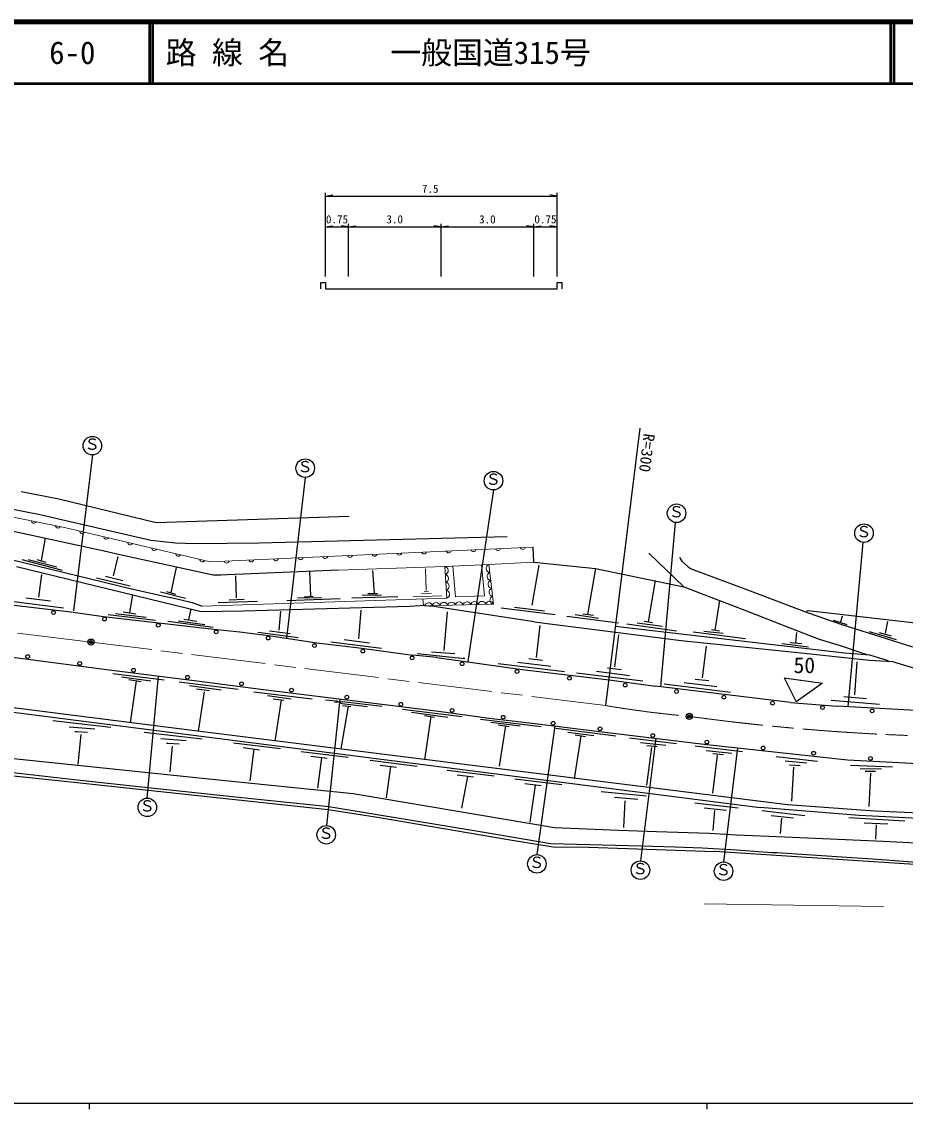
# Model space of a CAD drawing. Units: millimetres, scale not verified, with parts at other scales. Extents: x 40000 to 680000, y 20000 to 380000.
# Drawn here: x 157078 to 300122, y 204000 to 380000 of the extents above; entities that cross this region are included whole.
import ezdxf
from ezdxf.enums import TextEntityAlignment as Align

# ---------------------------------------------------------------- set-up
doc = ezdxf.new("R2010")
doc.units = ezdxf.units.MM
doc.header["$LTSCALE"] = 1000
doc.header["$PDMODE"] = 32
doc.header["$PDSIZE"] = 500
doc.linetypes.add('CHAIN', pattern=[18.5, 12, -1.5, 3.5, -1.5])
for name, color, linetype, lineweight in [('M-BGD', 7, 'Continuous', 25), ('M-BMK', 2, 'CHAIN', 13), ('M-BMK-SRVR', 3, 'Continuous', 25), ('M-STR-HTXT', 7, 'Continuous', 13), ('M-TTL', 2, 'Continuous', 140), ('M-TTL-BAND', 7, 'Continuous', 25), ('M-TTL-LINE', 7, 'Continuous', 50)]:
    doc.layers.add(name, color=color, linetype=linetype, lineweight=lineweight)
doc.layers.add('M-TTL-TXT', color=7, linetype='Continuous')
doc.styles.add('ＭＳ ゴシック', font='')
doc.styles.get('ＭＳ ゴシック').set_extended_font_data('MS Gothic')

msp = doc.modelspace()

# ---------------------------------------------------------------- linework, layer by layer
at = {"layer": 'M-BGD'}
for p, q in [((206245, 339787), (206245, 352287)), ((243745, 338787), (243745, 352287)), ((206245, 351787), (207426, 351995)), ((206245, 351787), (243745, 351787)), ((243745, 351787), (242563, 351995)), ((206245, 338787), (206245, 347287)), ((206245, 346787), (207426, 346995)), ((206245, 346787), (209995, 346787)), ((209995, 346787), (208813, 346995)), ((209995, 338787), (209995, 347287)), ((209995, 346787), (211176, 346995)), ((209995, 346787), (224995, 346787)), ((224995, 346787), (223813, 346995)), ((224995, 338787), (224995, 347287)), ((224995, 346787), (226176, 346995)), ((224995, 346787), (239995, 346787)), ((239995, 346787), (238813, 346995)), ((239995, 338787), (239995, 347287)), ((239995, 346787), (241176, 346995)), ((239995, 346787), (243745, 346787)), ((243745, 346787), (242563, 346995)), ((243745, 338787), (243745, 347287)), ((205495, 336787), (205495, 337787)), ((205495, 337787), (206245, 337787)), ((206245, 337787), (206245, 336787)), ((206245, 336787), (209995, 336787)), ((209995, 336787), (224995, 336787)), ((224995, 336787), (239995, 336787)), ((239995, 336787), (243745, 336787)), ((243745, 336787), (243745, 337787)), ((243745, 337787), (244495, 337787)), ((244495, 337787), (244495, 336787)), ((257159, 314212), (251571, 269339)), ((168513, 309894), (165465, 284664)), ((202972, 306254), (199924, 280261)), ((156998, 303968), (163094, 302782)), ((163094, 302782), (178842, 298972)), ((233452, 304222), (229304, 276451)), ((151749, 301851), (159792, 300327)), ((159792, 300327), (177996, 296094)), ((178842, 298972), (210084, 299988)), ((170884, 294231), (155474, 297533)), ((262895, 298967), (260485, 272377)), ((160893, 296432), (160216, 292792)), ((177996, 296094), (181975, 295670)), ((195522, 295670), (235654, 296686)), ((293241, 295748), (290832, 269158)), ((172492, 293808), (170884, 294231)), ((181975, 295670), (185108, 295586)), ((185108, 295586), (195522, 295670)), ((239972, 292538), (239887, 294993)), ((258598, 293977), (264271, 288558)), ((152003, 293808), (174609, 288304)), ((157083, 292961), (163602, 291268)), ((158099, 292961), (162756, 291776)), ((159538, 292961), (160978, 292538)), ((171941, 290331), (172678, 293473)), ((188071, 290421), (172492, 293808)), ((239972, 292538), (249962, 291522)), ((263594, 293300), (263932, 292707)), ((263932, 292707), (264948, 291776)), ((156236, 291860), (186124, 284579)), ((159864, 286890), (160338, 290524)), ((182060, 291691), (181213, 287627)), ((189293, 290435), (188071, 290421)), ((190357, 290506), (189293, 290435)), ((208306, 291268), (190357, 290506)), ((203650, 291014), (203819, 287034)), ((213894, 291183), (214148, 287458)), ((240818, 292030), (239652, 285575)), ((249962, 291522), (248692, 284071)), ((249962, 291522), (264271, 288558)), ((264948, 291776), (265456, 291437)), ((265456, 291437), (275024, 287881)), ((169202, 289979), (174626, 288716)), ((170642, 290260), (173468, 289593)), ((191847, 286778), (191759, 290306)), ((259614, 289574), (258514, 282886)), ((175032, 287288), (174524, 284325)), ((174609, 288304), (180620, 286950)), ((179520, 287712), (183584, 286696)), ((180536, 287796), (181975, 287373)), ((180620, 286950), (181552, 286780)), ((202803, 286950), (204242, 287034)), ((217958, 286950), (210508, 286696)), ((215334, 287204), (212201, 287119)), ((213132, 287458), (214656, 287458)), ((264271, 288558), (274431, 284664)), ((275024, 287881), (284422, 284325)), ((154458, 285768), (165042, 284494)), ((155362, 286206), (163813, 285126)), ((157731, 286758), (161733, 286258)), ((181552, 286780), (184684, 286018)), ((184684, 286018), (186293, 285426)), ((188881, 286006), (195252, 286216)), ((190671, 286462), (193076, 286567)), ((208645, 286611), (200009, 286272)), ((205597, 286780), (201702, 286696)), ((204496, 285002), (219906, 285426)), ((219906, 285426), (221599, 285510)), ((223800, 285341), (221599, 285510)), ((240056, 282886), (223800, 285341)), ((234722, 285172), (243443, 284071)), ((236839, 285256), (241726, 284685)), ((270028, 286357), (269266, 281531)), ((165042, 284494), (170291, 283732)), ((170291, 283732), (188156, 281700)), ((171053, 284071), (178758, 283140)), ((172238, 284240), (177234, 283648)), ((173508, 284494), (175540, 284156)), ((184430, 285002), (184092, 283224)), ((186124, 284579), (192982, 284664)), ((192982, 284664), (204496, 285002)), ((198741, 281547), (199004, 284619)), ((211638, 280139), (212033, 284746)), ((225453, 278265), (226032, 284505)), ((245306, 283817), (253688, 282716)), ((246660, 284071), (250470, 283478)), ((247930, 284156), (249624, 283986)), ((274431, 284664), (280188, 282378)), ((284422, 284664), (284083, 284579)), ((307705, 281954), (284422, 284664)), ((284422, 284325), (289840, 282462)), ((289704, 282900), (289938, 283867)), ((180705, 282970), (188071, 282039)), ((182398, 283055), (186716, 282462)), ((183330, 283309), (185446, 282970)), ((188156, 281700), (192389, 281277)), ((240056, 282886), (263848, 279838)), ((240402, 277119), (241038, 282282)), ((253180, 282208), (290264, 277890)), ((255042, 282547), (263086, 281446)), ((256736, 282716), (260800, 282208)), ((257836, 282970), (259191, 282801)), ((268758, 281616), (270028, 281446)), ((280188, 282378), (286200, 280092)), ((288464, 283150), (290687, 282440)), ((289840, 282462), (301270, 278822)), ((296938, 281074), (297313, 282912)), ((192389, 281277), (197384, 280600)), ((195283, 281196), (201830, 280371)), ((197196, 281424), (200532, 281021)), ((197384, 280600), (204835, 279499)), ((209295, 280007), (213376, 279507)), ((253117, 275612), (253753, 280775)), ((265795, 281277), (274262, 280176)), ((267488, 281362), (270621, 281023)), ((282400, 279541), (282557, 281152)), ((286200, 280092), (289586, 279076)), ((294282, 281332), (298647, 280033)), ((295885, 281168), (297863, 280606)), ((204835, 279499), (211693, 278652)), ((207136, 279665), (215351, 278611)), ((211693, 278652), (220414, 277467)), ((263848, 279838), (283744, 277806)), ((267296, 273807), (267932, 278970)), ((280134, 279362), (284452, 278847)), ((281421, 279561), (283376, 279350)), ((289586, 279076), (293911, 277586)), ((149209, 277975), (171222, 275096)), ((224308, 277128), (220414, 277467)), ((221100, 277756), (228823, 276966)), ((223399, 278054), (227208, 277738)), ((224308, 277128), (238100, 275142)), ((228823, 276966), (228543, 276994)), ((237418, 276382), (242736, 275715)), ((239190, 276944), (241402, 276698)), ((283744, 277806), (294328, 276705)), ((290264, 277890), (294328, 277552)), ((291954, 271075), (292340, 276394)), ((294328, 277552), (297122, 276705)), ((294328, 276705), (298053, 276451)), ((297122, 276705), (297520, 276487)), ((298053, 276451), (304488, 274504)), ((171222, 275096), (185446, 273318)), ((234205, 276136), (244930, 274820)), ((238100, 275142), (252164, 273488)), ((246920, 274629), (257645, 273312)), ((250132, 274875), (255451, 274208)), ((251905, 275436), (254117, 275191)), ((171815, 274504), (180112, 273488)), ((173254, 273996), (177996, 273318)), ((174440, 273572), (176387, 273234)), ((175625, 273318), (174609, 266545)), ((179181, 274080), (177318, 254353)), ((182568, 273149), (192135, 271964)), ((185446, 273318), (195776, 271964)), ((252164, 273488), (259699, 272472)), ((261100, 272824), (271825, 271507)), ((264312, 273069), (269631, 272402)), ((266085, 273631), (268297, 273385)), ((280527, 273826), (282474, 269932)), ((280527, 273826), (286708, 272980)), ((286708, 272980), (282474, 269932)), ((138880, 271117), (185108, 265275)), ((184261, 272556), (189341, 271879)), ((185362, 272048), (187478, 271794)), ((186632, 271540), (185616, 265190)), ((194675, 271540), (204073, 270440)), ((195776, 271964), (224562, 268408)), ((281543, 269847), (259699, 272472)), ((140404, 270186), (276632, 252829)), ((196876, 270948), (200686, 270440)), ((197808, 270440), (199501, 270186)), ((199078, 270270), (198062, 263582)), ((206274, 270270), (208052, 270101)), ((208560, 270355), (206412, 249925)), ((208984, 269932), (207714, 269847)), ((208052, 270101), (208899, 269678)), ((208899, 269678), (213048, 269170)), ((215418, 269170), (208984, 269932)), ((208984, 269339), (210338, 269170)), ((281543, 269847), (289078, 269254)), ((288127, 270180), (295956, 269583)), ((290199, 270812), (293867, 270496)), ((209915, 269254), (208730, 262312)), ((218720, 268746), (228372, 267561)), ((220160, 268238), (226086, 267476)), ((222276, 267730), (223885, 267476)), ((223292, 267561), (222276, 260534)), ((224562, 268408), (232775, 267307)), ((302879, 268492), (289078, 269254)), ((162092, 266913), (171483, 265860)), ((164760, 265895), (168902, 265562)), ((231336, 267138), (241157, 265952)), ((232775, 267307), (239294, 266545)), ((233029, 266630), (237770, 266037)), ((234214, 266206), (235992, 265952)), ((235400, 266037), (234384, 259518)), ((239294, 266545), (251063, 265106)), ((243393, 266044), (240480, 245209)), ((165690, 265158), (165936, 265140)), ((165936, 265140), (167744, 265017)), ((166638, 264631), (166146, 259822)), ((176908, 265025), (186299, 263972)), ((179576, 264007), (183718, 263674)), ((185108, 265275), (281035, 253337)), ((243528, 265698), (253264, 264428)), ((245475, 265021), (249708, 264513)), ((247592, 264428), (246491, 257486)), ((246660, 264598), (248354, 264344)), ((251063, 265106), (267488, 263074)), ((255466, 264090), (263104, 263203)), ((259762, 264029), (257244, 244193)), ((180506, 263270), (180752, 263253)), ((180752, 263253), (182560, 263130)), ((181454, 262744), (181033, 258624)), ((191336, 263294), (198956, 262363)), ((192945, 262532), (195570, 262193)), ((194638, 262278), (194025, 257174)), ((257234, 263362), (261362, 262925)), ((259027, 262570), (258246, 256433)), ((258278, 262882), (260010, 262715)), ((266133, 262806), (273771, 261919)), ((267488, 263074), (290772, 260534)), ((272959, 262477), (270706, 244024)), ((151241, 261211), (187394, 257486)), ((202298, 261897), (209918, 260966)), ((203907, 261135), (206532, 260797)), ((205600, 260881), (204981, 255967)), ((267900, 262078), (272029, 261641)), ((269694, 261286), (268913, 255149)), ((268945, 261598), (270677, 261432)), ((279217, 261089), (285892, 260339)), ((290772, 260534), (302202, 259941)), ((213502, 260470), (221122, 259538)), ((215111, 259708), (217735, 259369)), ((216804, 259454), (216056, 254419)), ((225968, 258882), (233588, 257950)), ((280679, 260378), (284194, 260062)), ((281363, 259742), (283084, 259636)), ((282030, 259356), (281684, 253848)), ((291241, 259693), (298074, 259417)), ((292808, 259167), (296284, 259079)), ((149209, 258671), (165042, 256978)), ((154712, 258586), (166058, 257316)), ((165042, 256978), (206698, 252490)), ((166058, 257316), (167582, 257147)), ((167582, 257147), (175964, 256216)), ((187394, 257486), (210762, 255115)), ((227576, 258120), (230201, 257781)), ((229270, 257866), (228283, 252702)), ((236924, 257486), (244544, 256554)), ((293616, 258710), (295318, 258693)), ((294476, 258395), (294208, 253014)), ((175964, 256216), (192728, 254438)), ((238532, 256724), (241157, 256385)), ((240226, 256470), (239332, 250460)), ((250880, 255439), (258217, 254702)), ((192728, 254438), (206782, 252998)), ((210762, 255115), (243358, 249612)), ((253056, 254491), (256813, 254193)), ((254742, 253930), (254531, 249594)), ((266081, 253596), (273050, 252806)), ((206698, 252490), (214995, 251220)), ((206782, 252998), (232267, 248765)), ((267556, 252789), (271171, 252420)), ((269241, 252350), (268960, 249120)), ((292652, 251562), (276632, 252829)), ((276922, 252348), (283890, 251558)), ((281035, 253337), (295174, 252321)), ((295174, 252321), (302371, 251982)), ((214995, 251220), (235823, 247664)), ((278396, 251541), (282012, 251172)), ((280081, 251102), (279866, 248626)), ((290967, 251196), (300051, 250669)), ((302286, 251051), (292652, 251562)), ((293495, 250379), (297313, 250195)), ((295436, 250053), (295280, 247736)), ((232267, 248765), (242681, 246987)), ((243358, 249612), (253688, 249188)), ((253688, 249188), (259868, 248934)), ((259868, 248934), (268420, 248680)), ((268420, 248680), (272822, 248426)), ((272822, 248426), (280612, 248088)), ((235823, 247664), (243104, 246479)), ((242681, 246987), (253180, 246733)), ((243104, 246479), (248862, 246394)), ((253180, 246733), (257408, 246648)), ((257408, 246648), (262832, 246479)), ((262832, 246479), (267234, 246310)), ((280612, 248088), (296529, 247410)), ((296529, 247410), (302964, 247072)), ((248862, 246394), (269266, 245717)), ((267234, 246310), (272822, 245971)), ((305927, 243346), (269266, 245717)), ((272822, 245971), (278495, 245548)), ((278495, 245548), (279342, 245548)), ((279342, 245548), (290687, 244786)), ((290687, 244786), (294836, 244532)), ((294836, 244532), (305080, 243770))]:
    msp.add_line(p, q, dxfattribs=at)
for centre, radius in [((168513, 311394), 1500), ((202972, 307754), 1500), ((233452, 305722), 1500), ((263097, 300454), 1500), ((293444, 297234), 1500), ((162201, 284381), 300), ((170477, 283323), 300), ((179188, 282326), 300), ((188566, 281261), 300), ((196968, 280254), 300), ((204466, 279043), 300), ((212303, 278149), 300), ((158036, 277267), 300), ((166462, 276157), 300), ((220292, 277042), 300), ((228368, 276090), 300), ((175153, 275038), 300), ((237259, 274832), 300), ((183930, 273909), 300), ((192668, 272866), 300), ((245751, 273759), 300), ((254790, 272641), 300), ((200756, 271844), 300), ((263066, 271606), 300), ((209714, 270690), 300), ((218474, 269547), 300), ((270735, 270682), 300), ((278647, 269727), 300), ((286740, 269011), 300), ((226756, 268541), 300), ((235015, 267444), 300), ((294755, 268473), 300), ((243119, 266453), 300), ((250703, 265583), 300), ((259253, 264474), 300), ((268005, 263423), 300), ((277128, 262466), 300), ((285288, 261620), 300), ((294490, 260776), 300), ((177410, 252853), 1500), ((206376, 248425), 1500), ((240480, 243709), 1500), ((257244, 242693), 1500), ((270706, 242524), 1500)]:
    msp.add_circle(centre, radius, dxfattribs=at)
at = {"layer": 'M-BMK'}
for p, q in [((168295, 279601), (146906, 282237)), ((251571, 269339), (168295, 279601))]:
    msp.add_line(p, q, dxfattribs=at)
for centre, radius, start, end in [((281171, 444703), 177845, 260.4193, 264.83142), ((314262, 625922), 361690, 262.19588, 278.05246)]:
    msp.add_arc(centre, radius, start, end, dxfattribs=at)
at = {"layer": 'M-BMK-SRVR'}
for centre in [(168295, 279601), (265149, 267582)]:
    msp.add_circle(centre, 500, dxfattribs=at)
for p in [(168295, 279601), (265149, 267582)]:
    msp.add_point(p, dxfattribs=at)
at = {"layer": 'M-STR-HTXT'}
for p, q in [((232690, 292145), (239972, 292538)), ((225581, 291829), (208306, 291268)), ((222580, 287979), (222463, 291478)), ((225581, 291829), (232690, 292145)), ((225881, 286721), (225581, 291829)), ((227328, 286932), (226899, 291888)), ((231491, 292092), (231974, 287109)), ((220427, 286938), (225085, 287078)), ((221808, 287465), (223435, 287523)), ((222206, 287804), (222955, 287827)), ((231974, 287109), (227328, 286932)), ((186293, 285426), (225881, 286721)), ((222022, 286595), (222110, 285471)), ((267573, 237250), (296614, 236827))]:
    msp.add_line(p, q, dxfattribs=at)
for points in [[(83975, 310130), (90242, 308743), (110454, 307997), (133914, 304205), (164009, 298148), (187598, 292574), (239887, 294993)], [(232690, 292145), (233462, 285738), (222313, 285455)]]:
    msp.add_lwpolyline(points, dxfattribs=at)
for centre, radius, start, end in [((159025, 299270), 417, 184.8798, 332.35939), ((162947, 298481), 417, 184.8798, 332.35939), ((166851, 297596), 417, 182.96556, 330.44515), ((170744, 296676), 417, 182.96556, 330.44515), ((174637, 295757), 417, 182.96556, 330.44515), ((178530, 294837), 417, 182.96556, 330.44515), ((218214, 294107), 417, 198.90871, 346.3883), ((222210, 294292), 417, 198.90871, 346.3883), ((226206, 294477), 417, 198.90871, 346.3883), ((230201, 294662), 417, 198.90871, 346.3883), ((234197, 294847), 417, 198.90871, 346.3883), ((238193, 295031), 417, 198.90871, 346.3883), ((182422, 293917), 417, 182.96556, 330.44515), ((186315, 292997), 417, 182.96556, 330.44515), ((190244, 292813), 417, 198.90871, 346.3883), ((194240, 292998), 417, 198.90871, 346.3883), ((198235, 293183), 417, 198.90871, 346.3883), ((202231, 293368), 417, 198.90871, 346.3883), ((206227, 293553), 417, 198.90871, 346.3883), ((210223, 293738), 417, 198.90871, 346.3883), ((214218, 293922), 417, 198.90871, 346.3883), ((225460, 291181), 659, 287.33326, 79.39709), ((225535, 289904), 659, 287.33326, 79.39709), ((232932, 291524), 666, 111.33714, 262.4103), ((233087, 290243), 666, 111.33714, 262.4103), ((225610, 288627), 659, 287.33326, 79.39709), ((233241, 288962), 666, 111.33714, 262.4103), ((225685, 287350), 659, 287.33326, 79.39709), ((233396, 287680), 666, 111.33714, 262.4103), ((233550, 286399), 666, 111.33714, 262.4103), ((222936, 285337), 634, 13.64787, 169.25839), ((224175, 285369), 634, 13.64787, 169.25839), ((225413, 285400), 634, 13.64787, 169.25839), ((226652, 285432), 634, 13.64787, 169.25839), ((227891, 285463), 634, 13.64787, 169.25839), ((229130, 285494), 634, 13.64787, 169.25839), ((230369, 285526), 634, 13.64787, 169.25839), ((231607, 285557), 634, 13.64787, 169.25839), ((232846, 285589), 634, 13.64787, 169.25839)]:
    msp.add_arc(centre, radius, start, end, dxfattribs=at)
at = {"layer": 'M-TTL'}
msp.add_line((680000, 380000), (40000, 380000), dxfattribs=at)
at = {"layer": 'M-TTL-BAND'}
for p, q in [((40000, 205000), (579000, 205000)), ((168000, 205000), (168000, 204000)), ((268000, 205000), (268000, 204000))]:
    msp.add_line(p, q, dxfattribs=at)
at = {"layer": 'M-TTL-LINE'}
for p, q in [((177750, 380000), (177750, 370000)), ((178250, 380000), (178250, 370000)), ((297750, 380000), (297750, 370000)), ((298250, 380000), (298250, 370000)), ((40000, 370000), (680000, 370000))]:
    msp.add_line(p, q, dxfattribs=at)

# ---------------------------------------------------------------- texts
at = {"layer": 'M-BGD', "style": 'ＭＳ ゴシック'}
for s, height, p in [('7.5', 1320, (221867, 351924)), ('0.75', 1320, (206324, 346973)), ('3.0', 1320, (216119, 346973)), ('3.0', 1320, (231119, 346973)), ('0.75', 1320, (240074, 346973)), ('Ｓ', 1833, (167226, 310177)), ('Ｓ', 1833, (201685, 306537)), ('Ｓ', 1833, (232165, 304505)), ('Ｓ', 1833, (261810, 299237)), ('Ｓ', 1833, (292157, 296017)), ('50', 2566, (282036, 273807)), ('Ｓ', 1833, (176123, 251636)), ('Ｓ', 1833, (205089, 247208)), ('Ｓ', 1833, (239192, 242492)), ('Ｓ', 1833, (255956, 241476)), ('Ｓ', 1833, (269418, 241307))]:
    msp.add_text(s, height=height, dxfattribs=at).set_placement(p, align=Align.BOTTOM_LEFT)
msp.add_text('R=300', height=1833, rotation=262.902, dxfattribs=at).set_placement((257238, 313501), align=Align.BOTTOM_LEFT)
at = {"layer": 'M-TTL-TXT', "style": 'ＭＳ ゴシック'}
for s, p in [('6-0', (161521, 375000)), ('路 線 名', (180380, 375000)), ('一般国道315号', (216734, 375000))]:
    msp.add_text(s, height=3666, dxfattribs=at).set_placement(p, align=Align.MIDDLE_LEFT)

doc.saveas('drawing.dxf')
